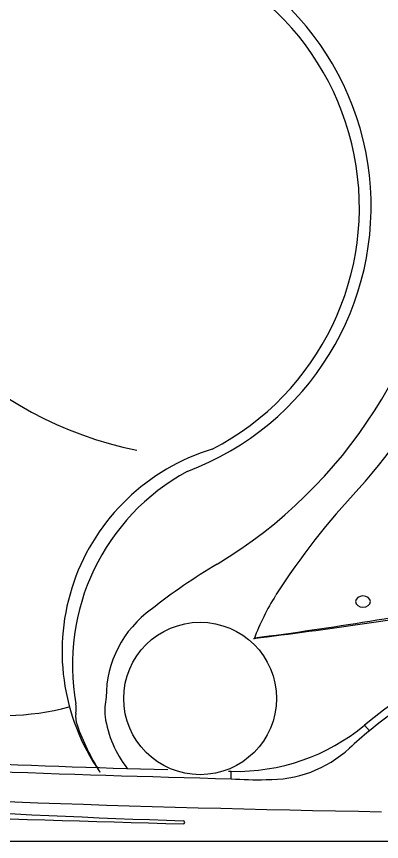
# Model space of a CAD drawing. Header units: inches. Extents: x 2 to 86, y -22 to 129.
# Drawn here: x 21.46 to 33.71, y 5 to 32.73 of the extents above; entities that cross this region are included whole.
import ezdxf

# ---------------------------------------------------------------- set-up
doc = ezdxf.new("R2010")
doc.units = ezdxf.units.IN
doc.header["$MEASUREMENT"] = 0
doc.layers.add('1', color=4, linetype='Continuous')

# ---------------------------------------------------------------- blocks, each defined once
blk = doc.blocks.new('RHYTHM')
at = {"layer": '1', "color": 3, "linetype": 'Continuous'}
for p, q in [((27.00334591717126, 6.799051599999501), (26.99727491717124, 6.806174599999508)), ((27.75984791717127, 5.050415599999496), (27.73601991717123, 5.054960599999504)), ((30.70933489999999, 3.911880000000011), (30.86898489999999, 3.719495300000005)), ((26.22427290000002, 2.108441499999998), (26.23050589999997, 2.358363800000006))]:
    blk.add_line(p, q, dxfattribs=at)
at = {"layer": '1', "color": 4}
blk.add_lwpolyline([(5.895410999999967, 0, -0.4142478893418395), (0, 5.893807639458288), (0, 77.9771896, -0.4141642902512225), (5.893808999999976, 83.8725806), (78.10722995394377, 83.8725806, -0.4142135623730976), (84.00222995394381, 77.97758060000001), (84.00222995394375, 5.893807639458288, -0.4142478893418396), (78.10681895394379, 0)], format="xyb", close=True, dxfattribs=at)
at = {"layer": '1', "color": 3, "linetype": 'Continuous'}
blk.add_circle((42.40132891717127, 41.9363005999995), 17.60271415257207, dxfattribs=at)
at = {"layer": '1', "color": 2}
blk.add_circle((25.18731346411147, 4.80714042353361), 2.561631664463641, dxfattribs=at)
for centre, radius, start, end in [((42.40132891717127, 41.9363005999995), 16.388185, 185.6495163686283, 354.3504836313717), ((25.61005191701253, 25.674972848753), 12.77994337768349, 191.5240176938371, 258.5102609816669), ((42.26603714522776, -10.01528708379249), 18.09761380585317, 50.12655262561847, 129.6857600104281), ((26.39859550621958, 9.106806777976445), 6.750528535690806, 268.5731413894648, 309.6857600104281), ((41.94786712948695, 633.3616912090002), 631.199037689172, 267.0494272165013, 268.3799715283847)]:
    blk.add_arc(centre, radius, start, end, dxfattribs=at)
at = {"layer": '1', "color": 3}
for centre, radius, start, end in [((23.25873193624409, 17.34623592768858), 16.18106967776708, 87.05211734905888, 144.4115160783607), ((21.42105238737855, 21.34423145286013), 9.50609831165028, 290.5206101177028, 158.0020211478669), ((21.38318526430061, 21.30879438240069), 9.149040784186484, 297.4165215352949, 158.6979368828242), ((17.35831295842939, 23.21614419490695), 16.23686137379189, 301.1821847710027, 353.662349756883), ((27.66310081644184, 6.385844940283135), 7.108707893872843, 106.9056434641549, 214.7640269574348), ((28.32303101994847, 5.931597992761439), 7.424229045240336, 118.7385514654803, 190.1625181324718), ((36.19373746870804, -8.223839242047802), 20.41374877779015, 120.7212708638352, 128.2855279049769), ((25.66859193601556, 4.849941618482092), 3.634739041797749, 125.598593489192, 179.9967681760586), ((18.57821784700803, 12.85389689607678), 8.619163643322135, 230.2031347106271, 284.8936470651029), ((24.53540386457371, 4.382815467155112), 2.544829199173448, 169.4181771421952, 184.2223986501607), ((20.10588814309386, 4.460708609315574), 0.9235242848746916, 351.030027322391, 10.03677501081114), ((21.81307547736486, 4.191233762103693), 0.804800131308521, 171.0300273223917, 199.8116378320854), ((25.70562916423711, 4.748245796383173), 3.749125920617404, 188.4790644601912, 217.7040410129819), ((28.97550805184147, 6.771511669848337), 8.417833328735094, 199.8116378320854, 211.8257190680114), ((41.94786712948695, 633.3616912090002), 631.199037689172, 268.5644612266907, 268.5731413894648), ((27.11963136862897, 14.91726103599396), 12.84007494888586, 266.0014308834847, 271.2479123841998), ((40.43313396840904, 455.5224879275498), 455.1035222265668, 265.7329416213269, 268.0090419063272), ((42.00031874999911, 633.9426752990054), 633.0321324709981, 266.8009997907726, 269.0288315977033), ((42.30823102006747, 704.1565060885679), 703.785097310119, 267.0478520823835, 268.5597538616237), ((24.62019941394254, 0.6437344097836757), 0.05000063746240137, 268.6505608650751, 87.90541541651069)]:
    blk.add_arc(centre, radius, start, end, dxfattribs=at)
at = {"layer": '1', "color": 3, "linetype": 'Continuous'}
for centre, radius, start, end in [((17.84389155575531, 23.30972069622482), 17.0784633434515, 317.8977775004817, 354.3856437754611), ((47.82861682648473, -4.492845202337861), 23.81485970107608, 136.6353366239479, 147.5433192478986), ((34.35753326081903, 4.069294933559291), 7.852637340015824, 147.6691224672244, 159.6025705191671), ((10.72762710328266, 132.2264423010015), 126.4366297958131, 277.4036822010668, 280.9380800358674), ((7.318806462863108, 167.4985937637658), 161.870750403408, 276.9749897440659, 279.6385779980847), ((42.26555489999998, -10.01382529999998), 17.846174, 50.35962000000001, 129.6875200000009), ((42.26555489999998, -10.01382529999998), 17.846174, 129.6875200000009, 132.5531399999993), ((27.49156090000002, 6.079166599999994), 4, 268.6778900000003, 312.5531499999998), ((42.00031889999997, 634.7266836), 632.81493, 267.0510499999975, 268.5714700000005)]:
    blk.add_arc(centre, radius, start, end, dxfattribs=at)
at = {"layer": '1', "extrusion": (0, 0, -1)}
blk.add_ellipse((30.65405737474788, 8.063362905020327), major_axis=(0.2500000000000001, 0), ratio=0.752466024246587, dxfattribs=at)

msp = doc.modelspace()

# ---------------------------------------------------------------- block references
msp.add_blockref('RHYTHM', (2.434746973028595, 4.99856079999013))

doc.saveas('drawing.dxf')
